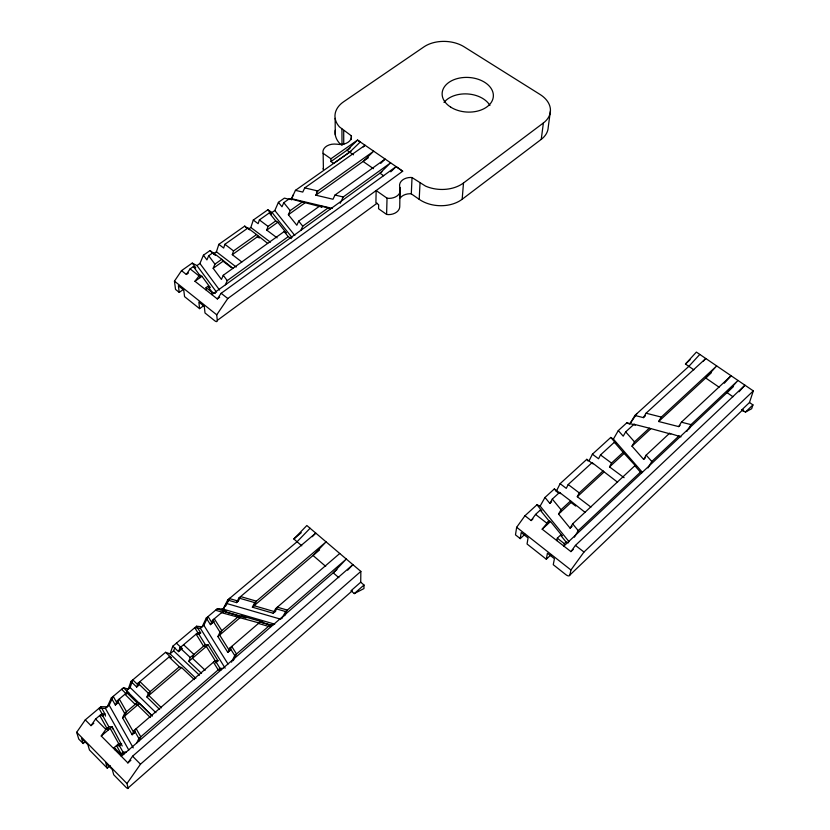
<?xml version="1.0" encoding="UTF-8"?>
<svg xmlns="http://www.w3.org/2000/svg" width="830" height="830" viewBox="0 0 830 830"><rect width="100%" height="100%" fill="white"/><g stroke="black" fill="none" stroke-linecap="round" stroke-linejoin="round"><path stroke-width="1.25" d="M351.287 139.565L351.298 135.778L339.522 126.949A29.652 20.335 0.6 0 1 343.589 101.8L423.933 46.885A28.728 19.038 2.7 0 1 464.178 46.843L540.081 94.485A29.6 20.055 5 0 1 543.391 122.965L541.243 139.367L462.175 199.252A30.181 21.445 3.1 0 1 419.202 199.345L411.296 193.857L410.051 193.743A11.423 8.207 2.2 0 0 400.351 197.841M360.718 582.214L364.007 585.026L363.955 588.574L354.286 593.595L350.997 590.763L360.718 582.214L360.853 571.413L306.851 525.514L293.841 538.981L301.788 545.829M386.593 214.42L387.039 198.183L376.146 190.537L375.907 202.769L378.656 204.709L378.563 208.735L386.593 214.42L388.544 214.607A11.454 8.248 1.5 0 0 399.759 206.297L400.019 187.798A11.558 8.227 2.2 0 1 410.767 177.454L412.033 177.568L425.551 186.117A30.523 21.497 3 0 0 463.493 182.984L543.391 122.965M399.655 197.81L400.019 187.798M411.296 193.857L412.033 177.568M419.202 199.345L420.022 183.067M462.175 199.252L463.493 182.984M550.435 110.857L548.225 127.27A29.278 20.024 5.1 0 1 541.243 139.367M569.048 541.679L540.123 506.082L536.958 504.785L524.954 515.741L516.665 527.278L515.482 534.862L520.234 538.618L524.996 534.24M520.234 538.618L521.209 532.559L528.067 537.954L527.05 544.003L546.316 559.223L551.037 554.782M547.229 524.529L547.686 522.06M546.316 559.223L547.437 553.216L554.43 558.715L553.257 564.701L565.842 574.64A4.648 2.096 46.2 0 0 569.857 575.045L743.099 409.491M560.572 512.203L561.049 509.713L570.604 500.884L585.192 512.452M556.837 540.621L557.314 538.162L560.53 535.153L561.92 535.661M568.384 542.841L566.101 542.021L564.359 543.66L563.861 546.109L733.481 386.552M569.857 575.045L570.936 569.992L583.978 552.033L753.318 390.899L696.391 352.096L685.456 364.017L693.828 369.817M218.84 244.342L223.664 248.056L224.899 244.3L247.89 228.053L249.529 229.754L244.705 226.113L218.84 244.342L216.423 251.801L213.497 253.876L210.021 250.567L203.423 255.215L199.926 263.473L196.959 265.569L192.259 263.089L181.511 270.663L174.456 281.142L175.524 289.411L179.239 292.388L183.461 289.38M749.48 402.529L752.945 404.905L751.669 408.723L745.402 412.126L741.927 409.73L749.48 402.529L753.318 390.899M241.81 261.979L232.296 254.675L233.541 250.919L256.543 234.558L267.685 243.408M292.004 237.536L272.033 212.48L267.862 209.782L253.295 220.054L250.816 227.482L248.907 228.831M270.891 214.628L271.42 214.254L269.325 212.905L259.385 219.929L258.12 223.664L253.295 220.054M277.137 237.888L266.752 230.118L268.038 226.383L275.705 220.925L277.791 222.264L286.236 232.867L284.151 231.56L223.249 275.28L221.444 279.44L213.165 268.308L214.939 264.148L221.745 259.313L232.991 268.308M195.849 678.317L170.036 653.864L165.564 652.297L130.943 681.44L128.287 689.087L123.483 687.717L111.334 697.947L107.298 706.787L100.897 706.724L85.283 719.869L76.682 732.288L78.746 739.042L83.145 743.535L85.117 741.854M152.191 715.896L126.419 690.653L130.144 687.52L132.81 679.863L138.548 685.456L139.907 681.606L150.199 691.608L148.809 695.457L161.508 707.824M130.943 681.44L136.68 687.033L138.039 683.173L169.05 656.997L171.302 657.765L165.564 652.297M159.64 709.432L146.941 697.044L148.331 693.195L179.353 666.78L181.583 667.517L194.293 679.594M274.73 624.17L223.073 609.116L217.284 608.764L206.276 618.039L202.105 626.806L196.544 626.225L172.796 646.207L170.036 653.864L173.636 650.824L174.819 647.545M172.796 646.207L178.543 651.633L179.954 647.784L197.893 632.636L200.694 632.906L196.544 626.225M201.534 673.358L188.825 661.354L190.257 657.495L205.342 644.651L208.133 644.889L218.01 660.804L215.551 662.931M221.745 259.313L213.103 252.631L208.683 255.754L206.919 259.904L203.423 255.215M225.428 284.794L227.233 280.623L288.218 236.654L291.32 238.615M272.033 212.48L274.834 210.498L278.413 202.344L284.379 198.131L290.012 199.48M302.649 201.752L290.189 210.623L288.373 214.721L296.839 225.241L298.675 221.133L319.934 205.871L322.04 207.126L289.535 198.619L283.787 202.686L281.982 206.784L278.413 202.344M300.906 230.294L302.753 226.175L328.182 207.842L330.278 209.087M102.422 714.485L98.988 708.332L105.41 708.384L109.187 705.199L113.222 696.349L117.248 703.456L119.292 699.016L126.534 711.746L124.469 716.197L134.066 733.118L135.114 730.898M111.334 697.947L115.36 705.054L117.393 700.613L126.793 692.677L129.21 693.341L123.483 687.717M134.782 732.506L132.167 734.758L122.57 717.815L124.635 713.364L137.075 702.771L139.471 703.404L152.17 715.865M332.228 208.403L291.527 198.692L295.449 190.34L351.007 151.164M291.527 198.692L293.488 194.521M132.167 734.758L134.253 730.307L215.24 660.628L218.01 660.804M363.301 146.962L365.065 145.25L304.745 187.881L302.763 192.072L295.449 190.34M136.784 742.912L138.88 738.461L219.992 668.306L222.762 668.461M138.693 741.263L140.789 736.812L136.162 728.667M380.711 163.375L385.141 159.07L335.009 195.05L332.996 199.252L315.815 195.175L317.807 190.973L304.745 187.881M197.737 632.502L194.77 627.719L200.352 628.289L203.869 625.322L208.04 616.555L212.2 623.185L214.306 618.775L221.797 630.644L219.67 635.064L229.578 650.845L231.736 646.425L236.519 654.009L233.272 660.639M206.276 618.039L210.436 624.668L212.542 620.259L223.291 611.191L226.185 611.357L217.284 608.764M340.196 203.298L343.236 196.99L390.619 162.836L379.984 173.2L383.636 175.742M217.896 636.568L220.023 632.159L239.196 615.829L242.049 615.985L262.965 622.085L260.174 621.95L229.962 647.95L227.804 652.37L217.896 636.568L242.049 615.985M231.497 662.174L234.745 655.544L270.207 624.876L272.966 625M558.351 492.854L556.308 491.298L560.105 483.672L586.81 459.312L592.962 463.887M617.562 482.189L592.091 462.642L568.197 484.523L566.268 488.362L560.105 483.672M219.94 609.811L223.073 609.116L227.679 600.028L297.057 541.762L310.067 528.264M225.376 606.523L229.412 598.565L238.272 601.138L240.596 596.573L256.439 601.159L254.094 605.724L274.948 611.772L277.324 607.197L287.315 610.081L284.908 614.657M589.103 460.733L592.402 454.207L610.766 437.452L613.391 439.112L642.503 472.467M227.679 600.028L236.55 602.601L238.874 598.036L315.763 533.099L312.288 536.709M590.918 507.089L577.296 496.734L579.247 492.896L603.12 470.849M610.766 437.452L615.673 443.075L614.356 442.245L600.505 454.933L598.554 458.762L592.402 454.207M275.788 611.046L273.226 613.246L252.372 607.187L254.717 602.622L326.076 541.876L313.035 555.488L325.702 566.371M624.108 477.696L609.542 466.917L611.523 463.078L623.154 452.34L636.091 466.481L634.836 465.723L572.648 523.844L570.127 528.191L558.569 514.05L561.049 509.713L552.313 499.069L559.545 492.449L570.604 500.884M273.226 613.246L275.612 608.67L339.75 553.486M282.003 618.423L285.603 611.565L346.307 559.057L333.214 572.825L338.858 577.67M540.123 506.082L544.988 497.461L554.347 488.922L560.52 493.632L559.545 492.449M544.988 497.461L549.854 503.405L552.313 499.069M613.391 439.112L618.298 430.583L626.826 422.802L635.396 424.991L633.996 424.265L625.685 431.88L623.206 436.165L618.298 430.583M574.422 537.155L578.22 530.629L640.438 472.156L641.694 472.893M645.512 457.672L643.644 459.415L631.993 446.156L634.494 441.861L649.309 428.176L669.592 433.737M643.644 459.415L646.176 455.12L669.488 433.333L681.025 436.839M647.971 467.944L651.789 461.49L679.127 435.802M629.659 424.255L634.888 415.457L688.827 366.383L699.763 354.441M634.888 415.457L643.426 417.635L646.062 413.216L705.78 358.529L703.249 361.299M680.029 425.385L678.712 426.61L658.647 421.505L661.313 417.085L716.674 365.947L705.718 377.992L719.081 387.185M678.712 426.61L681.409 422.19L731.085 375.762L724.331 383.221M686.95 431.258L691.017 424.628L737.995 380.472L727.018 392.632L732.963 396.719M223.073 609.116L230.263 597.849M284.524 615.818L285.748 613.93M181.511 270.663L186.335 274.471L190.101 268.889L193.369 266.575L195.735 267.82L192.259 263.089M219.67 297.244L217.325 298.945L194.957 281.277L199.802 274.927L200.103 277.614M217.325 298.945L221.154 293.301L396.118 166.612L402.633 171.26M203.796 305.616L199.605 308.656L198.858 302.058L204.294 306.394L205.01 312.983L214.814 320.816A4.077 1.619 53.5 0 0 217.294 320.39L216.734 314.809L227.794 298.52L402.747 171.177L357.543 140.083L330.921 158.789L330.952 161.539L333.629 163.417L349.7 152.17L360.293 141.972L357.595 140.073L347.013 150.261L353.518 154.816M630.375 423.196L636.89 413.631M689.045 428.975L690.27 427.201M85.283 719.869L90.999 725.648L95.585 719.029L101.675 713.883L104.912 713.893L105.503 716.114M130.881 760.311L127.882 762.915L101.239 735.992L105.846 729.352L108.875 726.779L112.092 726.738L122.207 745.994M127.882 762.915L132.561 756.213L352.895 564.659L347.656 570.189M352.294 590.794L128.121 787.961L126.959 783.541L140.488 764.191L360.853 571.413M524.954 515.741L531.138 520.566L535.558 514.413L540.237 510.128L541.824 510.772L536.958 504.785M573.219 549.45L570.926 551.618L542.187 529.187L548.952 520.877L550.518 521.489L562.076 535.724M570.926 551.618L575.439 545.393L744.946 385.203L739.032 391.77M390.795 171.82L396.118 166.612M745.402 412.126L752.945 404.905M570.127 528.191L572.14 526.313M542.187 529.187L550.518 521.489M558.569 514.05L571.548 502.046M577.296 496.734L603.96 472.073M609.542 466.917L624.451 453.128M631.993 446.156L650.658 428.892M658.647 421.505L711.269 372.857M685.456 364.017L690.062 359.774M531.138 520.566L532.87 518.978M549.854 503.405L551.628 501.777M643.426 417.635L645.418 415.799M354.286 593.595L364.007 585.026M336.959 569.588L121.325 756.296L120.755 754.138L123.037 752.167L126.243 752.042M83.145 743.535L81.516 738.15L87.856 744.614L89.453 749.978L107.298 768.196L110.234 765.654M119.012 746.097L121.647 743.815L118.441 743.919L114.229 747.54L114.81 749.708M227.804 652.37L230.74 649.849M101.239 735.992L112.092 726.738L112.672 728.937M122.57 717.815L139.471 703.404M146.941 697.044L181.583 667.517M188.825 661.354L208.133 644.889M252.372 607.187L319.581 549.906M293.841 538.981L301.29 532.663M90.999 725.648L93.821 723.262M102.287 716.114L104.912 713.893L100.897 706.724M115.36 705.054L118.327 702.543M136.68 687.033L138.662 685.352M178.543 651.633L182.486 648.303M199.065 634.286L200.694 632.906M210.436 624.668L214.192 621.494M236.55 602.601L238.262 601.148M222.201 609.853L223.934 608.39M217.294 320.39L377.152 203.174M381.904 171.81L211.837 294.608L211.557 291.921L215.344 293.509M206.369 290.293L206.079 287.605L207.863 286.319L210.208 287.522L201.96 276.286L199.594 275.072L193.369 266.575M347.013 150.261L350.167 148.02M316.427 191.948L373.708 151.205L363.104 161.476L373.479 168.677M194.957 281.277L201.96 276.286M213.165 268.308L223.478 260.962M232.296 254.675L258.161 236.249M266.752 230.118L277.791 222.264M288.373 214.721L304.807 203.008M315.815 195.175L368.375 157.71M186.335 274.471L188.42 272.997M330.952 161.539L349.357 148.591M124.324 753.702L121.107 753.837L116.511 745.579L119.728 745.475L110.183 728.377L106.946 728.418L99.756 715.502L103.003 715.502M271.234 626.494L268.474 626.38L258.441 623.444M220.977 670.018L218.197 669.862L213.435 662.174M387.039 198.183L389.021 198.37A11.579 8.269 1.4 0 0 400.361 190.029M198.92 634.411L196.108 634.141L203.547 646.176L206.348 646.414L215.561 661.292M335.009 195.05L343.236 196.99M319.934 205.871L328.182 207.842M646.062 413.216L661.313 417.085M681.409 422.19L691.017 424.628M633.996 424.265L649.309 428.176M238.874 598.036L254.717 602.622M275.612 608.67L285.603 611.565M226.663 603.493L280.841 619.232M223.291 611.191L239.196 615.829M260.174 621.95L270.207 624.876M225.065 611.835L239.87 616.161M242.339 616.877L246.043 617.956M262.083 622.635L271.95 625.519M258.773 622.863L221.537 612.675M215.53 610.237L223.322 612.509M626.826 422.802L628.715 423.767M669.488 433.333L670.785 434.038M289.535 198.619L291.724 199.885M741.481 409.958L743.203 411.141M351.298 135.778L351.464 136.628A11.247 7.802 -0.1 0 1 337.312 144.223L334.251 144.057A11.35 7.937 -0.3 0 0 322.901 151.973L323.14 153.322L330.921 158.789M600.505 454.933L611.523 463.078M259.385 219.929L268.038 226.383M250.816 227.482L270.435 242.173M257.248 236.477L259.313 238.023M247.89 228.053L256.543 234.558M568.197 484.523L579.247 492.896M570.604 502.171L575.709 506.061M224.899 244.3L233.541 250.919M216.423 251.801L236.239 267.032M213.497 253.876L215.478 255.401M222.409 260.745L231.331 267.613M210.021 250.567L214.846 254.291L213.103 252.631M535.558 514.413L546.638 523.025M575.439 545.393L583.978 552.033M557.314 538.162L564.359 543.66M190.101 268.889L198.733 275.685M221.154 293.301L227.794 298.52M516.665 527.278L570.936 569.992M206.079 287.605L211.557 291.921M174.456 281.142L216.734 314.809M199.605 308.656L184.561 296.642L183.752 290.023L178.398 285.759L179.239 292.388M341.203 144.742L339.605 143.362A29.32 20.294 0.6 0 1 335.279 130.227M183.575 644.734L193.878 654.413L192.436 658.273L205.155 670.246M176.406 643.167L181.334 647.815M179.954 647.784L190.257 657.495M173.636 650.824L199.449 675.205M169.05 656.997L179.353 666.78M138.039 683.173L148.331 693.195M130.144 687.52L155.916 712.69M126.793 692.677L137.075 702.771M121.605 689.294L126.523 694.129M150.292 717.473L137.593 705.012L135.186 704.38L124.915 694.264M95.585 719.029L105.846 729.352M132.561 756.213L140.488 764.191M114.229 747.54L120.755 754.138M76.682 732.288L126.959 783.541M244.705 226.113L246.334 227.814M625.685 431.88L634.494 441.861M646.176 455.12L651.789 461.49M614.356 442.245L623.154 452.34M634.836 465.723L640.438 472.156M554.347 488.922L556.308 491.298M572.648 523.844L578.22 530.629M540.237 510.128L548.952 520.877M560.53 535.153L566.101 542.021M283.787 202.686L290.189 210.623M298.675 221.133L302.753 226.175M274.834 210.498L294.816 235.502M267.862 209.782L271.42 214.254M269.325 212.905L275.705 220.925M284.151 231.56L288.218 236.654M208.683 255.754L214.939 264.148M223.249 275.28L227.233 280.623M199.926 263.473L219.556 290.044M196.959 265.569L216.568 292.202M207.863 286.319L211.826 291.724M586.81 459.312L587.972 460.982M212.542 620.259L220.023 632.159M229.962 647.95L234.745 655.544M203.869 625.322L228.011 664.01M200.352 628.289L225.138 668.171M197.893 632.636L205.342 644.651M215.24 660.628L219.992 668.306M117.393 700.613L124.635 713.364L125.185 715.585M134.253 730.307L138.88 738.461M109.187 705.199L133.236 747.892M105.41 708.384L128.795 750.061M101.675 713.883L108.875 726.779M118.441 743.919L123.037 752.167M107.298 768.196L105.804 762.915L112.278 769.514L113.731 774.774L125.413 786.695A5.042 0.975 50.3 0 0 128.121 787.961M107.215 728.19L107.807 730.4M323.171 168.334L323.41 169.673L323.14 153.322M335.144 118.348L335.279 134.771M341.939 129.034L342.002 145.437M343.703 130.559L343.734 144.43M443.998 102.443A25.377 17.285 3.5 0 1 467.664 93.956A25.377 17.285 3.5 0 1 489.928 105.452M450.752 107.163A25.647 17.316 3.5 0 0 492.854 99.05A25.647 17.316 3.5 0 0 459.644 78.041A25.647 17.316 3.5 0 0 450.752 107.163"/></g></svg>
